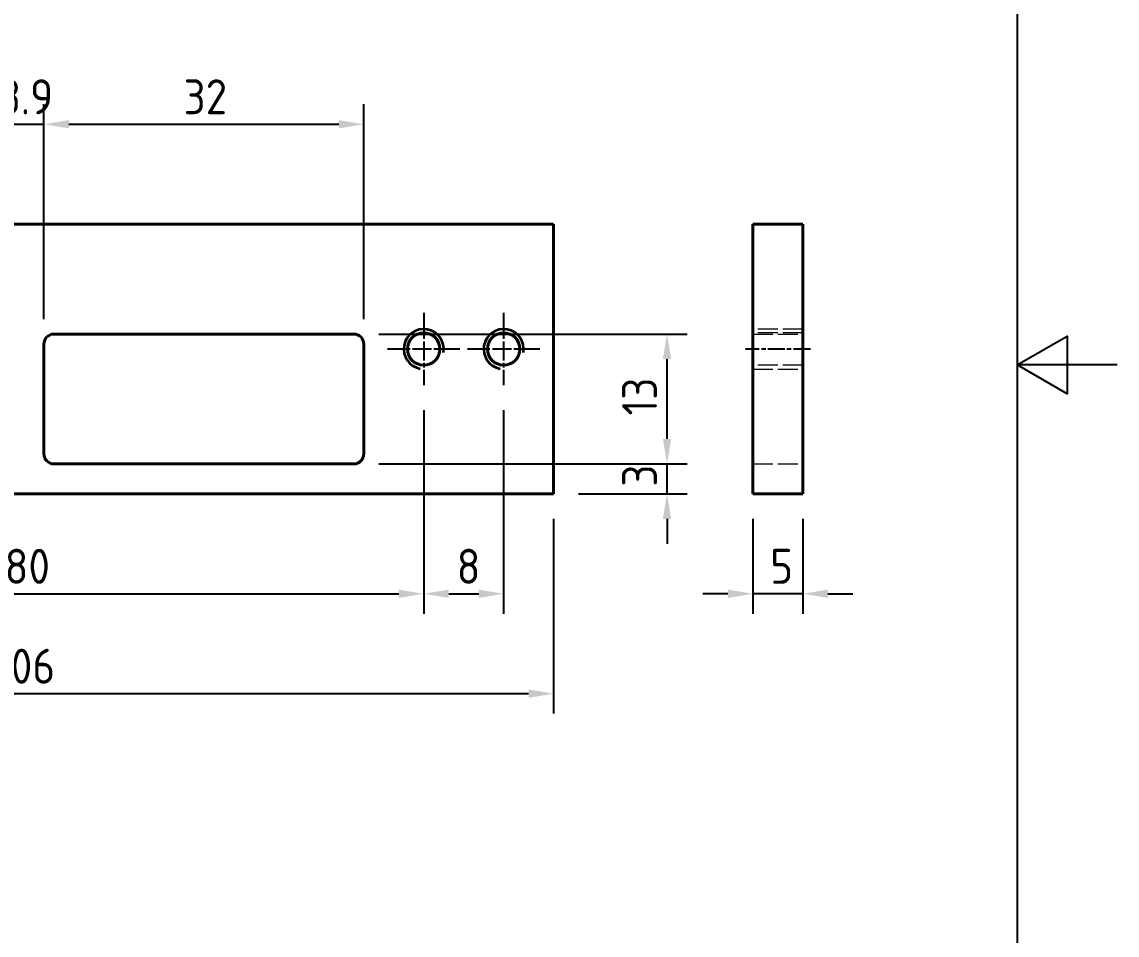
# Model space of a CAD drawing. Header units: millimetres. Extents: x 0 to 210, y 0 to 297.
# Drawn here: x 100.4 to 210, y 91.4 to 182.8 of the extents above; entities that cross this region are included whole.
import ezdxf

# ---------------------------------------------------------------- set-up
doc = ezdxf.new("R2010")
doc.units = ezdxf.units.MM
doc.linetypes.add('CHAIN', pattern=[0.35429999999999995, 0.2362, -0.0295, 0.0591, -0.0295])
doc.linetypes.add('DASHED', pattern=[0.2067, 0.1654, -0.0413])
doc.layers.get('0').update_dxf_attribs({"color": 3, "lineweight": 25})
for name, color, linetype, lineweight in [('가려진 것(ISO)', 2, 'DASHED', 18), ('가시적인 것(ISO)', 3, 'Continuous', 40), ('가시적인 좁은 것(ISO)', 3, 'Continuous', 35), ('경계(ISO)', 7, 'Continuous', 25), ('중심 표식(ISO)', 1, 'Continuous', 25), ('중심선(ISO)', 1, 'Continuous', 25), ('치수(ISO)', 2, 'Continuous', 25)]:
    doc.layers.add(name, color=color, linetype=linetype, lineweight=lineweight)
doc.styles.add('치수 텍스트_PSTEK_POSCO', font='isocp.shx')
doc.dimstyles.new('치수_PSTEK_POSCO', dxfattribs={"dimtxt": 3.5, "dimasz": 2.5, "dimexe": 2, "dimexo": 2.5, "dimgap": 1, "dimtad": 1, "dimrnd": 1e-08, "dimdsep": 46, "dimtxsty": '치수 텍스트_PSTEK_POSCO', "dimcen": 0.09, "dimdle": 10, "dimclrd": 7, "dimclre": 7, "dimclrt": 2, "dimadec": 1, "dimazin": 2, "dimtfac": 1, "dimtmove": 0, "dimatfit": 3, "dimfxl": 0, "dimtolj": 1, "dimlwd": -1, "dimlwe": -1, "dimarcsym": 0})

# ---------------------------------------------------------------- blocks, each defined once
blk = doc.blocks.new('경계 Default Border')
at = {"layer": '경계(ISO)', "flags": 128}
for points in [[(10, 10), (10, 287.0000076293945), (200, 287.0000076293945), (200, 10), (10, 10)], [(210, 148.5000038146973), (200, 148.5000038146973), (205, 151.3867473602295), (205, 145.6132507324219), (200, 148.5000038146973)]]:
    blk.add_lwpolyline(points, dxfattribs=at)
blk = doc.blocks.new('*D23')
at = {"layer": 'Defpoints', "color": 0, "transparency": 16777216}
for p in [(60.62142223029337, 146.4670003950103), (140.6214222302934, 146.4670003950103), (140.6214222302934, 125.5880003950103)]:
    blk.add_point(p, dxfattribs=at)
at = {"layer": '치수(ISO)', "color": 7, "transparency": 16777216}
for p, q in [((60.62142223029337, 143.9670003950103), (60.62142223029337, 123.5880003950103)), ((140.6214222302934, 143.9670003950103), (140.6214222302934, 123.5880003950103)), ((63.12142223029337, 125.5880003950103), (138.1214222302934, 125.5880003950103))]:
    blk.add_line(p, q, dxfattribs=at)
for points in [[(63.12142223029337, 126.004667061677), (63.12142223029337, 125.1713337283436), (60.62142223029337, 125.5880003950103)], [(138.1214222302934, 126.004667061677), (138.1214222302934, 125.1713337283436), (140.6214222302934, 125.5880003950103)]]:
    blk.add_solid(points, dxfattribs=at)
at = {"layer": '치수(ISO)', "color": 2, "transparency": 16777216, "insert": (98.69504427753748, 128.3380003950103), "char_height": 3.5, "attachment_point": 4, "style": '치수 텍스트_PSTEK_POSCO'}
blk.add_mtext('\\A1;80', dxfattribs=at)
blk = doc.blocks.new('*D24')
at = {"layer": 'Defpoints', "color": 0, "transparency": 16777216}
for p in [(140.6214222302934, 146.4670003950103), (148.6214222302934, 146.4670003950103), (148.6214222302934, 125.5880003950103)]:
    blk.add_point(p, dxfattribs=at)
at = {"layer": '치수(ISO)', "color": 7, "transparency": 16777216}
for p, q in [((140.6214222302934, 143.9670003950103), (140.6214222302934, 123.5880003950103)), ((148.6214222302934, 143.9670003950103), (148.6214222302934, 123.5880003950103)), ((143.1214222302934, 125.5880003950103), (146.1214222302934, 125.5880003950103))]:
    blk.add_line(p, q, dxfattribs=at)
for points in [[(143.1214222302934, 126.004667061677), (143.1214222302934, 125.1713337283436), (140.6214222302934, 125.5880003950103)], [(146.1214222302934, 126.004667061677), (146.1214222302934, 125.1713337283436), (148.6214222302934, 125.5880003950103)]]:
    blk.add_solid(points, dxfattribs=at)
at = {"layer": '치수(ISO)', "color": 2, "transparency": 16777216, "insert": (143.9214222302934, 128.3380003950103), "char_height": 3.5, "attachment_point": 4, "style": '치수 텍스트_PSTEK_POSCO'}
blk.add_mtext('\\A1;8', dxfattribs=at)
blk = doc.blocks.new('*D25')
at = {"layer": 'Defpoints', "color": 0, "transparency": 16777216}
for p in [(47.62142223029335, 135.5880003950103), (153.6214222302933, 135.5880003950103), (47.62142223029335, 115.5880003950103)]:
    blk.add_point(p, dxfattribs=at)
at = {"layer": '치수(ISO)', "color": 7, "transparency": 16777216}
for p, q in [((47.62142223029335, 133.0880003950103), (47.62142223029335, 113.5880003950103)), ((153.6214222302933, 133.0880003950103), (153.6214222302933, 113.5880003950103)), ((151.1214222302933, 115.5880003950103), (50.12142223029335, 115.5880003950103))]:
    blk.add_line(p, q, dxfattribs=at)
for points in [[(50.12142223029335, 116.004667061677), (50.12142223029335, 115.1713337283436), (47.62142223029335, 115.5880003950103)], [(151.1214222302933, 116.004667061677), (151.1214222302933, 115.1713337283436), (153.6214222302933, 115.5880003950103)]]:
    blk.add_solid(points, dxfattribs=at)
at = {"layer": '치수(ISO)', "color": 2, "transparency": 16777216, "insert": (97.7346112066713, 118.3380003950103), "char_height": 3.5, "attachment_point": 4, "style": '치수 텍스트_PSTEK_POSCO'}
blk.add_mtext('\\A1;106', dxfattribs=at)
blk = doc.blocks.new('*D30')
at = {"layer": 'Defpoints', "color": 0, "transparency": 16777216}
for p in [(102.6214222302933, 172.5880003950102), (98.72142223029334, 150.5880003950103), (102.6214222302933, 150.5880003950103)]:
    blk.add_point(p, dxfattribs=at)
at = {"layer": '치수(ISO)', "color": 7, "transparency": 16777216}
for p, q in [((98.72142223029334, 153.0880003950103), (98.72142223029334, 174.5880003950102)), ((102.6214222302933, 153.0880003950103), (102.6214222302933, 174.5880003950102)), ((96.22142223029334, 172.5880003950102), (93.72142223029334, 172.5880003950102)), ((98.72142223029334, 172.5880003950102), (102.6214222302933, 172.5880003950102)), ((105.1214222302933, 172.5880003950102), (107.6214222302933, 172.5880003950102))]:
    blk.add_line(p, q, dxfattribs=at)
for points in [[(96.22142223029334, 173.0046670616769), (96.22142223029334, 172.1713337283436), (98.72142223029334, 172.5880003950102)], [(105.1214222302933, 173.0046670616769), (105.1214222302933, 172.1713337283436), (102.6214222302933, 172.5880003950102)]]:
    blk.add_solid(points, dxfattribs=at)
at = {"layer": '치수(ISO)', "color": 2, "transparency": 16777216, "insert": (98.09613364204027, 175.3380003950102), "char_height": 3.5, "attachment_point": 4, "style": '치수 텍스트_PSTEK_POSCO'}
blk.add_mtext('\\A1;3.9', dxfattribs=at)
blk = doc.blocks.new('*D31')
at = {"layer": 'Defpoints', "color": 0, "transparency": 16777216}
for p in [(134.6214222302933, 172.5880003950103), (102.6214222302933, 150.5880003950103), (134.6214222302933, 150.5880003950103)]:
    blk.add_point(p, dxfattribs=at)
at = {"layer": '치수(ISO)', "color": 7, "transparency": 16777216}
for p, q in [((102.6214222302933, 153.0880003950103), (102.6214222302933, 174.5880003950103)), ((134.6214222302933, 153.0880003950103), (134.6214222302933, 174.5880003950103)), ((105.1214222302933, 172.5880003950103), (132.1214222302933, 172.5880003950103))]:
    blk.add_line(p, q, dxfattribs=at)
for points in [[(105.1214222302933, 173.0046670616769), (105.1214222302933, 172.1713337283436), (102.6214222302933, 172.5880003950103)], [(132.1214222302933, 173.0046670616769), (132.1214222302933, 172.1713337283436), (134.6214222302933, 172.5880003950103)]]:
    blk.add_solid(points, dxfattribs=at)
at = {"layer": '치수(ISO)', "color": 2, "transparency": 16777216, "insert": (116.5913188838366, 175.3383448831992), "char_height": 3.5, "attachment_point": 4, "style": '치수 텍스트_PSTEK_POSCO'}
blk.add_mtext('\\A1;32', dxfattribs=at)
blk = doc.blocks.new('*D32')
at = {"layer": 'Defpoints', "color": 0, "transparency": 16777216}
for p in [(133.6214222302933, 138.5880003950103), (164.9669877193224, 138.5880003950103), (153.6214222302933, 135.5880003950103)]:
    blk.add_point(p, dxfattribs=at)
at = {"layer": '치수(ISO)', "color": 7, "transparency": 16777216}
for p, q in [((164.9669877193224, 141.0880003950103), (164.9669877193224, 143.5880003950103)), ((136.1214222302933, 138.5880003950103), (166.9669877193224, 138.5880003950103)), ((164.9669877193224, 135.5880003950103), (164.9669877193224, 138.5880003950103)), ((156.1214222302933, 135.5880003950103), (166.9669877193224, 135.5880003950103)), ((164.9669877193224, 133.0880003950103), (164.9669877193224, 130.5880003950103))]:
    blk.add_line(p, q, dxfattribs=at)
for points in [[(164.5503210526557, 141.0880003950103), (165.383654385989, 141.0880003950103), (164.9669877193224, 138.5880003950103)], [(164.5503210526557, 133.0880003950103), (165.383654385989, 133.0880003950103), (164.9669877193224, 135.5880003950103)]]:
    blk.add_solid(points, dxfattribs=at)
at = {"layer": '치수(ISO)', "color": 2, "transparency": 16777216, "insert": (162.2169877193223, 136.315513021595), "char_height": 3.5, "attachment_point": 4, "rotation": 90, "style": '치수 텍스트_PSTEK_POSCO'}
blk.add_mtext('\\A1;3', dxfattribs=at)
blk = doc.blocks.new('*D33')
at = {"layer": 'Defpoints', "color": 0, "transparency": 16777216}
for p in [(133.6214222302933, 151.5880003950103), (164.9669877193224, 151.5880003950103), (133.6214222302933, 138.5880003950103)]:
    blk.add_point(p, dxfattribs=at)
at = {"layer": '치수(ISO)', "color": 7, "transparency": 16777216}
for p, q in [((136.1214222302933, 151.5880003950103), (166.9669877193224, 151.5880003950103)), ((164.9669877193224, 141.0880003950103), (164.9669877193224, 149.0880003950103)), ((136.1214222302933, 138.5880003950103), (166.9669877193224, 138.5880003950103))]:
    blk.add_line(p, q, dxfattribs=at)
for points in [[(164.5503210526557, 149.0880003950103), (165.383654385989, 149.0880003950103), (164.9669877193224, 151.5880003950103)], [(164.5503210526557, 141.0880003950103), (165.383654385989, 141.0880003950103), (164.9669877193224, 138.5880003950103)]]:
    blk.add_solid(points, dxfattribs=at)
at = {"layer": '치수(ISO)', "color": 2, "transparency": 16777216, "insert": (162.2169877193223, 143.440513021595), "char_height": 3.5, "attachment_point": 4, "rotation": 90, "style": '치수 텍스트_PSTEK_POSCO'}
blk.add_mtext('\\A1;13', dxfattribs=at)
blk = doc.blocks.new('*D34')
at = {"layer": 'Defpoints', "color": 0, "transparency": 16777216}
for p in [(173.5651655588382, 135.5880003950103), (178.5651655588382, 135.5880003950103), (173.5651655588382, 125.5880003950103)]:
    blk.add_point(p, dxfattribs=at)
at = {"layer": '치수(ISO)', "color": 7, "transparency": 16777216}
for p, q in [((173.5651655588382, 133.0880003950103), (173.5651655588382, 123.5880003950103)), ((178.5651655588382, 133.0880003950103), (178.5651655588382, 123.5880003950103)), ((171.0651655588382, 125.5880003950103), (168.5651655588382, 125.5880003950103)), ((178.5651655588382, 125.5880003950103), (173.5651655588382, 125.5880003950103)), ((181.0651655588382, 125.5880003950103), (183.5651655588382, 125.5880003950103))]:
    blk.add_line(p, q, dxfattribs=at)
for points in [[(171.0651655588382, 126.004667061677), (171.0651655588382, 125.1713337283436), (173.5651655588382, 125.5880003950103)], [(181.0651655588382, 126.004667061677), (181.0651655588382, 125.1713337283436), (178.5651655588382, 125.5880003950103)]]:
    blk.add_solid(points, dxfattribs=at)
at = {"layer": '치수(ISO)', "color": 2, "transparency": 16777216, "insert": (175.2926781854229, 128.3380003950103), "char_height": 3.5, "attachment_point": 4, "style": '치수 텍스트_PSTEK_POSCO'}
blk.add_mtext('\\A1;5', dxfattribs=at)

msp = doc.modelspace()

# ---------------------------------------------------------------- linework, layer by layer
at = {"layer": '가려진 것(ISO)', "ltscale": 12.09482383728027}
for p, q in [((178.5651655588367, 152.0880003950103), (173.5651655588367, 152.0880003950103)), ((178.5651655588367, 151.7090003950103), (173.5651655588367, 151.7090003950103)), ((173.5651655588323, 151.5880003950103), (178.5651655588323, 151.5880003950103)), ((178.5651655588367, 148.4670003950103), (173.5651655588367, 148.4670003950103)), ((173.5651655588367, 148.0880003950103), (178.5651655588367, 148.0880003950103)), ((173.5651655588323, 138.5880003950103), (178.5651655588323, 138.5880003950103))]:
    msp.add_line(p, q, dxfattribs=at)
at = {"layer": '가시적인 것(ISO)'}
for p, q in [((153.6214222302933, 162.5880003950103), (47.62142223029335, 162.5880003950103)), ((153.6214222302933, 162.5880003950103), (153.6214222302933, 135.5880003950103)), ((173.5651655588382, 162.5880003950103), (178.5651655588382, 162.5880003950103)), ((173.5651655588382, 162.5880003950103), (173.5651655588382, 135.5880003950103)), ((178.5651655588382, 162.5880003950103), (178.5651655588382, 135.5880003950103)), ((103.6214222302933, 151.5880003950103), (133.6214222302933, 151.5880003950103)), ((102.6214222302933, 139.5880003950103), (102.6214222302933, 150.5880003950103)), ((134.6214222302933, 150.5880003950103), (134.6214222302933, 139.5880003950103)), ((133.6214222302933, 138.5880003950103), (103.6214222302933, 138.5880003950103)), ((153.6214222302933, 135.5880003950103), (47.62142223029335, 135.5880003950103)), ((178.5651655588382, 135.5880003950103), (173.5651655588382, 135.5880003950103))]:
    msp.add_line(p, q, dxfattribs=at)
for centre in [(140.6214222302934, 150.0880003950103), (148.6214222302934, 150.0880003950103)]:
    msp.add_circle(centre, 1.621, dxfattribs=at)
for centre, radius, start, end in [((103.6214222302933, 150.5880003950103), 1.000000000000005, 90, 180), ((133.6214222302933, 150.5880003950103), 1.000000000000005, 0, 90), ((103.6214222302934, 139.5880003950103), 1.000000000000003, 180, 270), ((133.6214222302933, 139.5880003950103), 1.000000000000001, 270.000000000001, 0)]:
    msp.add_arc(centre, radius, start, end, dxfattribs=at)
at = {"layer": '가시적인 좁은 것(ISO)'}
for centre, radius, start, end in [((140.6214222302933, 150.0880003950103), 1.999999999999995, 350.0000000000019, 259.9999999999513), ((148.6214222302934, 150.0880003950103), 1.999999999999996, 350.0000000000024, 259.9999999999518)]:
    msp.add_arc(centre, radius, start, end, dxfattribs=at)
at = {"layer": '중심 표식(ISO)', "linetype": 'CHAIN', "ltscale": 8.047264099121094}
for p, q in [((140.6214222302934, 153.7090003950103), (140.6214222302934, 146.4670003950103)), ((148.6214222302934, 153.7090003950103), (148.6214222302934, 146.4670003950103)), ((144.2424222302934, 150.0880003950103), (137.0004222302934, 150.0880003950103)), ((152.2424222302934, 150.0880003950103), (145.0004222302934, 150.0880003950103))]:
    msp.add_line(p, q, dxfattribs=at)
at = {"layer": '중심선(ISO)', "linetype": 'CHAIN', "ltscale": 7.222748279571533}
msp.add_line((179.3151655588367, 150.0880003950103), (172.8151655588367, 150.0880003950103), dxfattribs=at)

# ---------------------------------------------------------------- block references
msp.add_blockref('경계 Default Border', (0, 0))

# ---------------------------------------------------------------- dimensions: what is measured, and where the dimension line sits
at = {"layer": '치수(ISO)', "color": 7}
for base, p1, p2, angle, override, picture, middle in [((102.6214222302933, 172.5880003950102), (98.72142223029334, 150.5880003950103), (102.6214222302933, 150.5880003950103), 180, {"dimdec": 2, "dimtp": 0, "dimtm": -0, "dimtdec": 2, "dimtofl": 1, "dimatfit": 1}, '*D30', (100.6714222302933, 172.5880003950102)), ((164.9669877193224, 151.5880003950103), (133.6214222302933, 138.5880003950103), (133.6214222302933, 151.5880003950103), 90, {"dimdec": 2, "dimtp": 0, "dimtm": -0, "dimtdec": 2, "dimtofl": 0, "dimatfit": 1}, '*D33', (164.9669877193223, 145.0880003950103)), ((140.6214222302934, 125.5880003950103), (60.62142223029337, 146.4670003950103), (140.6214222302934, 146.4670003950103), 180, {"dimdec": 2, "dimtp": 0, "dimtm": -0, "dimtdec": 2, "dimtofl": 0, "dimatfit": 1}, '*D23', (100.6214222302934, 125.5880003950103)), ((148.6214222302934, 125.5880003950103), (140.6214222302934, 146.4670003950103), (148.6214222302934, 146.4670003950103), 180, {"dimdec": 2, "dimtp": 0, "dimtm": -0, "dimtdec": 2, "dimtofl": 0, "dimatfit": 1}, '*D24', (144.6214222302934, 125.5880003950103)), ((164.9669877193224, 138.5880003950103), (153.6214222302933, 135.5880003950103), (133.6214222302933, 138.5880003950103), 90, {"dimdec": 2, "dimtp": 0, "dimtm": -0, "dimtdec": 2, "dimtofl": 1, "dimatfit": 1}, '*D32', (164.9669877193223, 137.0880003950103)), ((47.62142223029335, 115.5880003950103), (153.6214222302933, 135.5880003950103), (47.62142223029335, 135.5880003950103), 180, {"dimdec": 2, "dimtp": 0, "dimtm": -0, "dimtdec": 2, "dimtofl": 0, "dimatfit": 1}, '*D25', (100.6214222302933, 115.5880003950103)), ((173.5651655588382, 125.5880003950103), (178.5651655588382, 135.5880003950103), (173.5651655588382, 135.5880003950103), 180, {"dimdec": 2, "dimtp": 0, "dimtm": -0, "dimtdec": 2, "dimtofl": 1, "dimatfit": 1}, '*D34', (176.0651655588382, 125.5880003950103))]:
    dim = msp.add_linear_dim(base=base, p1=p1, p2=p2, angle=angle, dimstyle='치수_PSTEK_POSCO', override=override, dxfattribs=at)
    dim.commit()
    dim.dimension.update_dxf_attribs({"geometry": picture, "text_midpoint": middle, "dimtype": 160})
dim = msp.add_linear_dim(base=(134.6214222302933, 172.5880003950103), p1=(102.6214222302933, 150.5880003950103), p2=(134.6214222302933, 150.5880003950103), dimstyle='치수_PSTEK_POSCO', override={"dimdec": 2, "dimtp": 0, "dimtm": -0, "dimtdec": 2, "dimtofl": 0, "dimatfit": 1}, dxfattribs=at)
dim.commit()
dim.dimension.update_dxf_attribs({"geometry": '*D31', "text_midpoint": (118.6214222302933, 172.5880003950103), "dimtype": 160})

doc.saveas('drawing.dxf')
